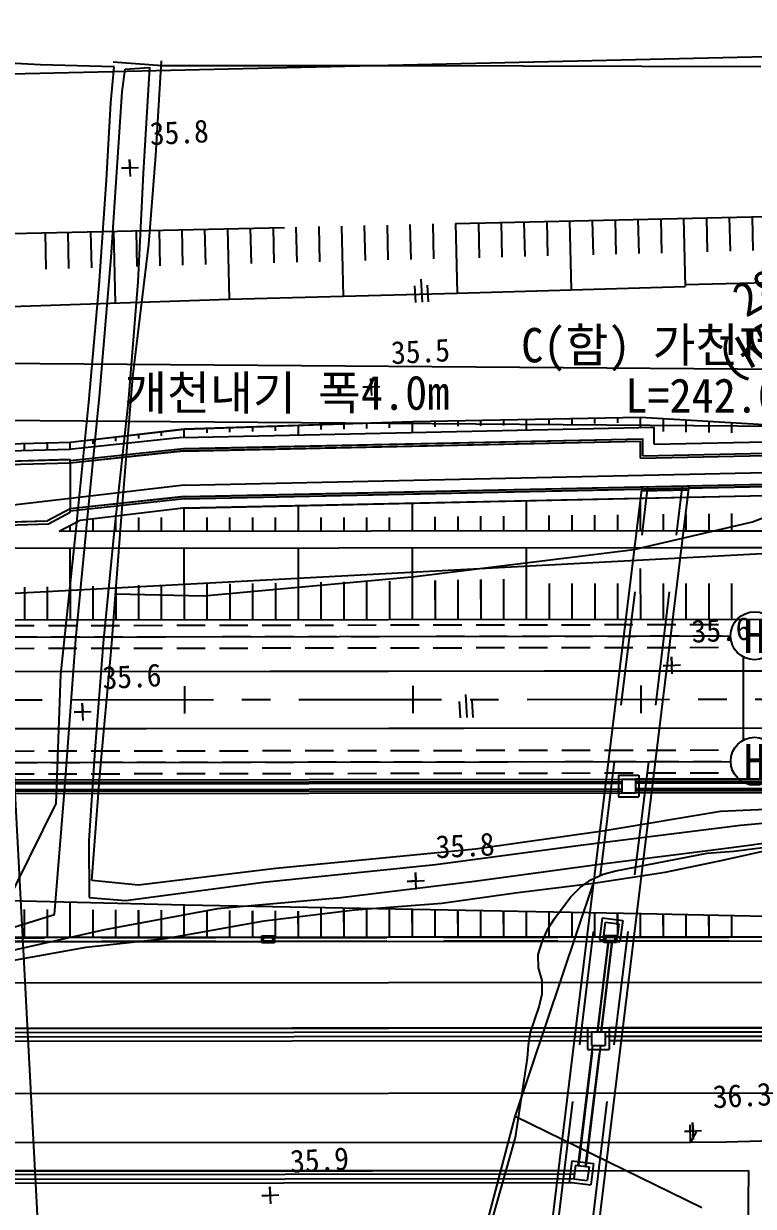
# Model space of a CAD drawing. Header units: millimetres. Extents: x 11366 to 12162, y 1103 to 1810.
# Drawn here: x 11845.1 to 11909, y 1443.1 to 1546.8 of the extents above; entities that cross this region are included whole.
import ezdxf
from ezdxf.enums import TextEntityAlignment as Align
from ezdxf.xclip import XClip

# ---------------------------------------------------------------- set-up
doc = ezdxf.new("R2010")
doc.units = ezdxf.units.MM
doc.header["$LTSCALE"] = 10
doc.header["$MEASUREMENT"] = 0
doc.header["$XCLIPFRAME"] = 2
for name, pattern in [('CENTER', [2, 1.25, -0.25, 0.25, -0.25]), ('DASHEDX2', [1.5, 1, -0.5]), ('HIDDEN', [0.375, 0.25, -0.125])]:
    doc.linetypes.add(name, pattern=pattern)
for name, color, linetype in [('TN-MANH', 4, 'Continuous'), ('TZ-BASE', 253, 'Continuous'), ('TZ-CABL', 4, 'Continuous')]:
    doc.layers.add(name, color=color, linetype=linetype)
doc.styles.add('GR', font='GulimChe.ttf')
doc.styles.get("Standard").update_dxf_attribs({"font": 'GulimChe.ttf'})
doc.linetypes.add('ZIGZAG', pattern='A,0.0001,-0.2,[131,ltypeshp.shx,S=0.2,R=0,X=-0.2,Y=0],-0.4,[131,ltypeshp.shx,S=0.2,R=180,X=0.2,Y=0],-0.2', length=0.8001)

# ---------------------------------------------------------------- blocks, each defined once
blk = doc.blocks.new('JD-DFXGDFH6CHF')
at = {"layer": 'TZ-BASE'}
for p, q in [((417.39, 137.22), (435.97, -212.64)), ((283.45, 52.05), (699.95, 61.53)), ((427.33, 56.06, 36.19), (413.56, 56.76, 36.19)), ((433.81, 55.87, 36.19), (427.33, 56.06, 36.19)), ((433.71, 56.31, 36.19), (438.01, 56.01, 36.19)), ((437.45, 48.1, 36.16), (437.94, 56.4, 36.16)), ((438.01, 56.01, 36.19), (459.22, 56, 36.19)), ((459.22, 56, 36.19), (490.5, 55.91, 36.19)), ((433.5, 52.73, 36.19), (433.81, 55.87, 36.19)), ((434.51, 53.69, 35.62), (434.75, 55.67, 35.62)), ((434.75, 55.67, 35.62), (436.9, 55.83, 35.62)), ((436.9, 55.83, 35.62), (436.33, 46.57, 35.62)), ((434.09, 47.51, 35.62), (434.51, 53.69, 35.62)), ((433.12, 45.97, 36.19), (433.5, 52.73, 36.19)), ((435.23, 46.28, 35.82), (435.15, 47.77, 35.82)), ((435.15, 47.77, 35.82), (435.19, 47.03, 35.82)), ((436.83, 40.32, 36.16), (437.45, 48.1, 36.16)), ((433.55, 39.18, 35.62), (434.09, 47.51, 35.62)), ((434.44, 46.99, 35.82), (435.94, 47.07, 35.82)), ((435.19, 47.03, 35.82), (434.44, 46.99, 35.82)), ((432.47, 36.72, 36.19), (433.12, 45.97, 36.19)), ((436.33, 46.57, 35.62), (435.88, 37.03, 35.62)), ((435.43, 28.72, 36.16), (436.83, 40.32, 36.16)), ((432.5, 26.99, 35.62), (433.55, 39.18, 35.62)), ((431.58, 26.45, 36.19), (432.47, 36.72, 36.19)), ((435.88, 37.03, 35.62), (435.03, 26.49, 35.62)), ((460.13, 36.68, 36.56), (460.21, 35.23, 36.56)), ((460.69, 37.27, 36.56), (460.79, 35.26, 36.56)), ((461.36, 35.27, 36.56), (461.28, 36.74, 36.56)), ((434.44, 16.42, 36.16), (435.43, 28.72, 36.16)), ((456.38, 27.08, 35.46), (456.3, 28.57, 35.46)), ((456.3, 28.57, 35.46), (456.34, 27.83, 35.46)), ((431.45, 16.32, 35.62), (432.5, 26.99, 35.62)), ((455.59, 27.79, 35.46), (457.09, 27.87, 35.46)), ((456.34, 27.83, 35.46), (455.59, 27.79, 35.46)), ((481.15, 22.79), (699.98, 27.53)), ((481.15, 22.8), (699.95, 27.53)), ((430.48, 15.36, 36.19), (431.58, 26.45, 36.19)), ((435.03, 26.49, 35.62), (433.82, 15.49, 35.62)), ((479.95, 25.13), (459.95, 24.75)), ((479.95, 25.13), (459.95, 24.75)), ((467.95, 24.45), (467.95, 24.9)), ((467.95, 24.46), (467.95, 24.9)), ((469.95, 24.07), (469.95, 24.94)), ((469.95, 24.08), (469.95, 24.94)), ((471.95, 24.54), (471.95, 24.98)), ((471.95, 24.54), (471.95, 24.97)), ((473.95, 24.58), (473.95, 25.02)), ((473.95, 24.58), (473.95, 25.01)), ((475.95, 24.62), (475.95, 25.05)), ((475.95, 24.62), (475.95, 25.05)), ((477.95, 24.66), (477.95, 25.09)), ((477.95, 24.66), (477.95, 25.09)), ((479.95, 24.27), (479.95, 25.13)), ((479.95, 24.27), (479.95, 25.13)), ((500.17, 23.95), (479.95, 25.13)), ((500.17, 23.95), (479.95, 25.13)), ((481.95, 23.91), (481.95, 25.01)), ((481.95, 23.91), (481.95, 25.01)), ((483.95, 23.88), (483.95, 24.9)), ((483.95, 23.87), (483.95, 24.89)), ((699.42, 24.27), (0.01, -12.87)), ((439.95, 24.11), (429.95, 22.95)), ((439.95, 24.1), (429.95, 22.94)), ((437.95, 23.52), (437.95, 23.87)), ((437.95, 23.52), (437.95, 23.87)), ((439.81, 23.4), (481.15, 24.3)), ((439.81, 23.4), (481.15, 24.29)), ((459.95, 24.75), (439.95, 24.1)), ((459.95, 24.75), (439.95, 24.11)), ((439.95, 23.41), (439.95, 24.11)), ((439.95, 23.4), (439.95, 24.1)), ((439.96, 19.21), (699.95, 24.83)), ((441.95, 23.81), (441.95, 24.17)), ((441.95, 23.81), (441.95, 24.17)), ((443.95, 23.86), (443.95, 24.23)), ((443.95, 23.86), (443.95, 24.23)), ((445.95, 23.92), (445.95, 24.3)), ((445.95, 23.92), (445.95, 24.3)), ((447.95, 23.97), (447.95, 24.36)), ((447.95, 23.97), (447.95, 24.36)), ((447.95, 23.97), (447.95, 24.36)), ((447.95, 23.97), (447.95, 24.36)), ((449.95, 23.54), (449.95, 24.43)), ((449.95, 23.54), (449.95, 24.43)), ((451.95, 24.08), (451.95, 24.49)), ((451.95, 24.08), (451.95, 24.49)), ((453.95, 24.13), (453.95, 24.56)), ((453.95, 24.13), (453.95, 24.55)), ((455.95, 24.18), (455.95, 24.62)), ((455.95, 24.19), (455.95, 24.62)), ((457.95, 24.24), (457.95, 24.69)), ((457.95, 24.24), (457.95, 24.68)), ((459.95, 23.84), (459.95, 24.75)), ((459.95, 23.84), (459.95, 24.75)), ((461.95, 24.33), (461.95, 24.79)), ((461.95, 24.34), (461.95, 24.79)), ((463.95, 24.38), (463.95, 24.83)), ((463.95, 24.37), (463.95, 24.82)), ((465.95, 24.41), (465.95, 24.86)), ((465.95, 24.42), (465.95, 24.86)), ((481.15, 22.8), (481.15, 24.3)), ((481.15, 22.79), (481.15, 24.29)), ((485.95, 23.84), (485.95, 24.78)), ((485.95, 23.84), (485.95, 24.78)), ((487.95, 23.8), (487.95, 24.66)), ((487.95, 23.8), (487.95, 24.66)), ((430.03, 22.95), (413.28, 22.47)), ((430.03, 22.95), (413.28, 22.47)), ((425.95, 22.23), (425.95, 22.83)), ((425.95, 22.23), (425.95, 22.83)), ((427.95, 22.36), (427.95, 22.89)), ((427.95, 22.36), (427.95, 22.89)), ((439.76, 23.4), (429.84, 22.34)), ((439.76, 23.4), (429.84, 22.34)), ((429.95, 22.35), (429.95, 22.95)), ((429.95, 22.35), (429.95, 22.94)), ((431.95, 22.82), (431.95, 23.18)), ((431.95, 22.83), (431.95, 23.18)), ((433.95, 23.06), (433.95, 23.41)), ((433.95, 23.06), (433.95, 23.41)), ((435.95, 23.29), (435.95, 23.64)), ((435.95, 23.29), (435.95, 23.64)), ((429.92, 22.35), (412.44, 21.84)), ((429.92, 22.34), (412.44, 21.84)), ((439.95, 19.2), (419.95, 16.86)), ((489.75, 16.01, 36.02), (497.84, 19.1, 36.02)), ((469.95, 15.19), (469.95, 17.85)), ((469.95, 15.19), (469.95, 17.85)), ((479.95, 15.2), (479.95, 18.07)), ((479.95, 15.2), (479.95, 18.07)), ((439.95, 15.17), (439.95, 17.2)), ((439.95, 15.16), (439.95, 17.19)), ((449.95, 15.17), (449.95, 17.42)), ((449.95, 15.17), (449.95, 17.42)), ((475.95, 15.2), (475.95, 16.59)), ((475.95, 15.2), (475.95, 16.59)), ((477.95, 15.2), (477.95, 16.61)), ((477.95, 15.2), (477.95, 16.61)), ((481.95, 15.2), (481.95, 16.66)), ((481.95, 15.2), (481.95, 16.66)), ((483.95, 15.2), (483.95, 16.68)), ((483.95, 15.21), (483.95, 16.68)), ((485.95, 15.2), (485.95, 16.7)), ((485.95, 15.21), (485.95, 16.7)), ((487.95, 15.21), (487.95, 16.73)), ((487.95, 15.21), (487.95, 16.72)), ((430.44, 5.72, 35.62), (431.45, 16.32, 35.62)), ((433.56, 4.99, 36.16), (434.44, 16.42, 36.16)), ((461.95, 15.18), (461.95, 16.43)), ((461.95, 15.19), (461.95, 16.43)), ((463.95, 15.19), (463.95, 16.46)), ((463.95, 15.18), (463.95, 16.45)), ((465.95, 15.19), (465.95, 16.48)), ((465.95, 15.19), (465.95, 16.48)), ((467.95, 15.19), (467.95, 16.5)), ((467.95, 15.19), (467.95, 16.5)), ((471.95, 15.19), (471.95, 16.55)), ((471.95, 15.19), (471.95, 16.54)), ((473.95, 15.19), (473.95, 16.57)), ((473.95, 15.2), (473.95, 16.57)), ((479.35, 13.58, 36.02), (489.75, 16.01, 36.02)), ((429.12, 2.6, 36.19), (430.48, 15.36, 36.19)), ((433.82, 15.49, 35.62), (432.83, 5.35, 35.62)), ((429.96, 7.4), (429.95, 13.7)), ((429.96, 7.39), (429.95, 13.69)), ((439.96, 7.41), (439.95, 13.71)), ((439.96, 7.4), (439.95, 13.7)), ((449.96, 7.41), (449.95, 13.71)), ((449.96, 7.41), (449.95, 13.71)), ((460.2, 11.2, 36.02), (479.35, 13.58, 36.02)), ((469.96, 7.43), (469.95, 13.73)), ((469.96, 7.43), (469.95, 13.73)), ((479.96, 7.44), (479.95, 11.9)), ((479.96, 7.44), (479.95, 11.89)), ((433.96, 7.4), (433.96, 10.39)), ((433.96, 7.4), (433.96, 10.39)), ((435.96, 7.4), (435.96, 10.43)), ((435.96, 7.4), (435.96, 10.42)), ((437.96, 7.4), (437.96, 10.46)), ((437.96, 7.4), (437.96, 10.46)), ((441.64, 9.52, 36.02), (460.2, 11.2, 36.02)), ((441.96, 7.41), (441.96, 10.53)), ((441.96, 7.4), (441.96, 10.52)), ((443.96, 7.41), (443.96, 10.56)), ((443.96, 7.41), (443.96, 10.56)), ((445.96, 7.41), (445.96, 10.59)), ((445.96, 7.41), (445.96, 10.59)), ((447.96, 7.41), (447.96, 10.63)), ((447.96, 7.41), (447.96, 10.63)), ((451.96, 7.42), (451.96, 10.7)), ((451.96, 7.41), (451.96, 10.69)), ((453.96, 7.42), (453.96, 10.73)), ((453.96, 7.42), (453.96, 10.73)), ((455.96, 7.42), (455.96, 10.76)), ((455.96, 7.42), (455.96, 10.76)), ((457.96, 7.42), (457.96, 10.8)), ((457.96, 7.42), (457.96, 10.79)), ((461.96, 7.42), (461.95, 10.86)), ((461.96, 7.43), (461.96, 10.86)), ((463.96, 7.42), (463.95, 10.89)), ((463.96, 7.43), (463.96, 10.9)), ((465.96, 7.43), (465.95, 10.93)), ((465.96, 7.43), (465.96, 10.93)), ((467.96, 7.43), (467.95, 10.96)), ((467.96, 7.43), (467.96, 10.96)), ((471.96, 7.43), (471.96, 10.58)), ((471.96, 7.43), (471.96, 10.58)), ((473.96, 7.44), (473.96, 10.59)), ((473.96, 7.43), (473.96, 10.58)), ((475.96, 7.44), (475.96, 10.59)), ((475.96, 7.44), (475.96, 10.59)), ((477.96, 7.44), (477.96, 10.59)), ((477.96, 7.44), (477.96, 10.59)), ((481.96, 7.44), (481.96, 10.59)), ((481.96, 7.44), (481.96, 10.59)), ((483.96, 7.45), (483.96, 10.6)), ((483.96, 7.44), (483.96, 10.59)), ((485.96, 7.45), (485.96, 10.6)), ((485.96, 7.44), (485.96, 10.59)), ((487.96, 7.45), (487.96, 10.6)), ((487.96, 7.45), (487.96, 10.6)), ((425.96, 7.39), (425.96, 10.26)), ((425.96, 7.39), (425.96, 10.25)), ((427.96, 7.39), (427.96, 10.29)), ((427.96, 7.39), (427.96, 10.29)), ((431.96, 7.4), (431.96, 10.36)), ((431.96, 7.4), (431.96, 10.36)), ((433.92, 9.67, 36.02), (441.64, 9.52, 36.02)), ((429.48, -7.28, 35.62), (430.44, 5.72, 35.62)), ((432.83, 5.35, 35.62), (432.09, -4.04, 35.62)), ((432.55, -6.23, 36.16), (433.56, 4.99, 36.16)), ((482.73, 2.66, 35.55), (482.65, 4.16, 35.55)), ((482.65, 4.16, 35.55), (482.69, 3.41, 35.55)), ((481.94, 3.37, 35.55), (483.44, 3.45, 35.55)), ((482.69, 3.41, 35.55), (481.94, 3.37, 35.55)), ((0, 2.49), (471.52, 2.92)), ((298.8, 2.77), (498.8, 2.94)), ((428.72, -8.7, 36.19), (429.12, 2.6, 36.19)), ((471.52, 2.92), (563.16, 3)), ((440, -0.8), (440, 1.6)), ((440, -0.81), (440, 1.59)), ((460, -0.78), (460, 1.62)), ((460, -0.79), (460, 1.61)), ((480, -0.76), (480, 1.64)), ((480, -0.77), (480, 1.63)), ((431.08, -1.41, 35.57), (431, 0.09, 35.57)), ((431, 0.09, 35.57), (431.04, -0.66, 35.57)), ((464.04, 0.26, 36.56), (464.12, -1.18, 36.56)), ((464.6, 0.86, 36.56), (464.71, -1.15, 36.56)), ((465.27, -1.15, 36.56), (465.19, 0.32, 36.56)), ((430.29, -0.7, 35.57), (431.79, -0.62, 35.57)), ((431.04, -0.66, 35.57), (430.29, -0.7, 35.57)), ((298.8, -2.23), (498.8, -2.06)), ((436.62, -2.11), (609.47, -1.96)), ((301.08, -2.24), (436.62, -2.11)), ((432.09, -4.04, 35.62), (431.57, -11.95, 35.62)), ((296.2, -6.94), (478.3, -6.77)), ((296.2, -6.93), (478.3, -6.77)), ((296.2, -7.09), (478.3, -6.92)), ((296.2, -7.08), (478.3, -6.92)), ((296.5, -6.74), (478.3, -6.57)), ((296.5, -6.73), (478.3, -6.57)), ((431.84, -15.43, 36.16), (432.55, -6.23, 36.16)), ((519.87, -6.52), (479.5, -6.57)), ((519.87, -6.52), (479.5, -6.57)), ((519.85, -6.72), (479.5, -6.77)), ((519.85, -6.72), (479.5, -6.77)), ((519.86, -6.87), (479.5, -6.92)), ((519.86, -6.87), (479.5, -6.92)), ((296.2, -7.59), (478.3, -7.42)), ((296.2, -7.74), (478.3, -7.57)), ((296.21, -7.58), (478.3, -7.42)), ((296.21, -7.73), (478.3, -7.57)), ((296.5, -7.94), (478.3, -7.77)), ((296.51, -7.93), (478.3, -7.77)), ((428.56, -18.43, 35.62), (429.48, -7.28, 35.62)), ((519.84, -7.37), (479.5, -7.42)), ((519.84, -7.37), (479.5, -7.42)), ((519.83, -7.52), (479.5, -7.57)), ((519.83, -7.52), (479.5, -7.57)), ((519.82, -7.72), (479.5, -7.77)), ((519.83, -7.72), (479.5, -7.77)), ((424.07, -18.11, 36.19), (428.72, -8.7, 36.19)), ((493.02, -9.14, 36.16), (486.95, -9.39, 36.16)), ((486.95, -9.39, 36.16), (476.82, -11.08, 36.16)), ((488.7, -10.58, 35.62), (494.49, -10.06, 35.62)), ((476.82, -11.08, 36.16), (465.47, -12.69, 36.16)), ((474.46, -12.37, 35.62), (488.7, -10.58, 35.62)), ((431.57, -11.95, 35.62), (431.61, -16.92, 35.62)), ((461.98, -14.03, 35.62), (474.46, -12.37, 35.62)), ((494.32, -11.74, 35.62), (487.91, -12.57, 35.62)), ((488.14, -12.87, 36), (492.78, -12.29, 36)), ((465.47, -12.69, 36.16), (447.96, -14.38, 36.16)), ((487.91, -12.57, 35.62), (476.34, -14.04, 35.62)), ((477.78, -14.6, 36), (485.79, -13.04, 36)), ((485.79, -13.04, 36), (488.14, -12.87, 36)), ((486.87, -13.72, 36.58), (492.6, -12.46, 36.58)), ((447.96, -14.38, 36.16), (435.93, -15.86, 36.16)), ((446.88, -15.6, 35.62), (461.98, -14.03, 35.62)), ((476.34, -14.04, 35.62), (465.39, -15.54, 35.62)), ((482.1, -14.71, 36.58), (486.87, -13.72, 36.58)), ((439.99, -17.61), (319.89, -14.7)), ((439.99, -17.61), (319.89, -14.7)), ((435.93, -15.86, 36.16), (431.84, -15.43, 36.16)), ((465.39, -15.54, 35.62), (453.68, -16.95, 35.62)), ((459.5, -15.52, 35.76), (461, -15.44, 35.76)), ((460.25, -15.48, 35.76), (459.5, -15.52, 35.76)), ((460.29, -16.23, 35.76), (460.21, -14.73, 35.76)), ((460.21, -14.73, 35.76), (460.25, -15.48, 35.76)), ((474.66, -16.07, 36), (475.59, -15.38, 36)), ((475.59, -15.38, 36), (476.66, -14.89, 36)), ((475.83, -15.68, 36.58), (482.1, -14.71, 36.58)), ((476.66, -14.89, 36), (477.78, -14.6, 36)), ((434.79, -17.19, 35.62), (446.88, -15.6, 35.62)), ((462.52, -17.43, 36.58), (468.95, -16.52, 36.58)), ((468.95, -16.52, 36.58), (475.83, -15.68, 36.58)), ((468.95, -36.12, 36.31), (475.83, -15.68, 36.31)), ((473.82, -16.9, 36), (474.66, -16.07, 36)), ((429.91, -17.37), (429.92, -20.42)), ((429.92, -17.36), (429.92, -20.41)), ((431.61, -16.92, 35.62), (434.79, -17.19, 35.62)), ((439.91, -17.61), (439.92, -20.41)), ((439.92, -17.61), (439.92, -20.4)), ((479.99, -18.37), (439.99, -17.61)), ((479.99, -18.37), (439.99, -17.61)), ((453.68, -16.95, 35.62), (442.87, -17.93, 35.62)), ((454.86, -18.02, 36.58), (462.52, -17.43, 36.58)), ((472.43, -18.74, 36), (473.82, -16.9, 36)), ((425.01, -19.54, 35.62), (428.56, -18.43, 35.62)), ((425.92, -17.98), (425.92, -20.42)), ((425.92, -17.98), (425.92, -20.42)), ((427.92, -17.99), (427.92, -20.42)), ((427.92, -17.99), (427.92, -20.41)), ((431.92, -18.01), (431.92, -20.41)), ((431.92, -18.02), (431.92, -20.41)), ((442.87, -17.93, 35.62), (432.96, -19.76, 35.62)), ((433.92, -18.02), (433.92, -20.41)), ((433.92, -18.03), (433.92, -20.41)), ((435.91, -18.04), (435.92, -20.41)), ((435.92, -18.04), (435.92, -20.41)), ((437.91, -18.05), (437.92, -20.41)), ((437.92, -18.05), (437.92, -20.41)), ((441.91, -18.07), (441.92, -20.4)), ((441.92, -18.07), (441.92, -20.4)), ((443.91, -18.08), (443.92, -20.4)), ((443.92, -18.08), (443.92, -20.4)), ((445.91, -18.1), (445.92, -20.4)), ((445.92, -18.09), (445.92, -20.4)), ((446.96, -18.98, 36.58), (454.86, -18.02, 36.58)), ((447.91, -18.11), (447.92, -20.4)), ((447.92, -18.11), (447.92, -20.4)), ((449.91, -18.12), (449.92, -20.4)), ((449.92, -18.12), (449.92, -20.39)), ((451.91, -17.84), (451.92, -20.4)), ((451.92, -17.84), (451.92, -20.39)), ((453.91, -17.88), (453.92, -20.39)), ((453.92, -17.87), (453.92, -20.39)), ((455.91, -17.91), (455.92, -20.39)), ((455.92, -17.91), (455.92, -20.39)), ((457.91, -17.95), (457.92, -20.39)), ((457.92, -17.95), (457.92, -20.39)), ((459.91, -17.99), (459.92, -20.39)), ((459.92, -17.99), (459.92, -20.39)), ((461.91, -18.03), (461.92, -20.39)), ((461.92, -18.03), (461.92, -20.38)), ((463.91, -18.07), (463.92, -20.38)), ((463.92, -18.06), (463.92, -20.38)), ((465.91, -18.11), (465.92, -20.38)), ((465.92, -18.1), (465.92, -20.38)), ((467.91, -18.14), (467.92, -20.38)), ((467.92, -18.14), (467.92, -20.38)), ((469.91, -18.18), (469.92, -20.38)), ((469.92, -18.18), (469.92, -20.38)), ((471.91, -18.22), (471.92, -20.38)), ((471.92, -18.22), (471.92, -20.37)), ((473.91, -18.26), (473.92, -20.38)), ((473.92, -18.26), (473.92, -20.37)), ((475.91, -18.3), (475.92, -20.37)), ((475.92, -18.29), (475.92, -20.37)), ((477.91, -18.33), (477.92, -20.37)), ((477.92, -18.33), (477.92, -20.37)), ((479.91, -18.37), (479.92, -20.37)), ((479.92, -18.37), (479.92, -20.37)), ((568.92, -20.29), (479.99, -18.37)), ((568.92, -20.29), (479.99, -18.37)), ((481.91, -18.42), (481.92, -20.37)), ((481.92, -18.41), (481.92, -20.37)), ((483.91, -18.46), (483.92, -20.37)), ((483.92, -18.46), (483.92, -20.36)), ((485.91, -18.5), (485.92, -20.36)), ((485.92, -18.5), (485.92, -20.36)), ((487.91, -18.54), (487.92, -20.36)), ((487.92, -18.54), (487.92, -20.36)), ((438.29, -20.53, 36.58), (446.96, -18.98, 36.58)), ((471.8, -19.74, 36), (472.43, -18.74, 36)), ((0.02, -20.81), (700.02, -20.17)), ((2.03, -20.81), (699.95, -20.16)), ((417.69, -20.45), (446.89, -20.42)), ((432.96, -19.76, 35.62), (424.12, -21.75, 35.62)), ((431.34, -21.3, 36.58), (438.29, -20.53, 36.58)), ((447.69, -20.42), (476.89, -20.39)), ((471.32, -20.81, 36), (471.8, -19.74, 36)), ((477.11, -20.72), (476.14, -28.72)), ((477.47, -20.72), (476.5, -28.72)), ((477.69, -20.39), (506.89, -20.36)), ((477.69, -20.75), (506.89, -20.72)), ((417.7, -20.81), (446.89, -20.78)), ((423.7, -22.67, 36.58), (431.34, -21.3, 36.58)), ((447.69, -20.78), (476.89, -20.75)), ((470.98, -21.93, 36), (471.32, -20.81, 36)), ((471, -23.09, 36), (470.98, -21.93, 36)), ((471.32, -24.21, 36), (471, -23.09, 36)), ((0.15, -24.81), (700.02, -24.17)), ((2.03, -24.81), (699.95, -24.16)), ((471.33, -25.38, 36), (471.32, -24.21, 36)), ((471.07, -26.51, 36), (471.33, -25.38, 36)), ((470.29, -28.73, 36), (471.07, -26.51, 36)), ((2.03, -28.81), (700.03, -28.17)), ((2.04, -28.81), (699.95, -28.16)), ((470.11, -29.87, 36), (470.29, -28.73, 36)), ((470.05, -31.02, 36), (470.11, -29.87, 36)), ((468.99, -37.98, 36), (470.05, -31.02, 36)), ((96.1, -34.42), (700.03, -33.87)), ((458.64, -75.41, 36.31), (468.95, -36.12, 36.31)), ((485.32, -44.13, 36.92), (468.95, -36.12, 36.92)), ((484.32, -38.37), (484.3, -36.87)), ((484.59, -38.15, 36.26), (484.51, -36.65, 36.26)), ((484.51, -36.65, 36.26), (484.55, -37.4, 36.26)), ((464.23, -54.81, 36), (468.99, -37.98, 36)), ((483.8, -37.44, 36.26), (485.3, -37.36, 36.26)), ((484.55, -37.4, 36.26), (483.8, -37.44, 36.26)), ((484.81, -37.49), (484.32, -38.37)), ((0.03, -38.81), (484.32, -38.37)), ((0.04, -41.31), (489.4, -40.86)), ((489.4, -40.86), (489.34, -48.48)), ((447.53, -43.8, 35.94), (447.45, -42.3, 35.94)), ((447.45, -42.3, 35.94), (447.49, -43.05, 35.94)), ((446.74, -43.09, 35.94), (448.24, -43.01, 35.94)), ((447.49, -43.05, 35.94), (446.74, -43.09, 35.94))]:
    blk.add_line(p, q, dxfattribs=at)
at = {"layer": 'TZ-BASE', "linetype": 'DASHEDX2', "ltscale": 3}
for p, q in [((283.77, 38.06), (699.95, 47.52)), ((483.85, 36.81), (523.84, 37.72)), ((463.86, 36.05), (483.86, 36.61)), ((423.88, 34.84), (443.87, 35.5)), ((443.87, 35.5), (463.86, 36.05))]:
    blk.add_line(p, q, dxfattribs=at)
at = {"layer": 'TZ-BASE', "linetype": 'DASHEDX2'}
for p, q in [((479.72, 42.51), (479.79, 39.51)), ((481.72, 42.56), (481.79, 39.56)), ((483.72, 42.61), (483.86, 36.61)), ((483.72, 42.61), (483.86, 36.61)), ((485.72, 42.65), (485.79, 39.66)), ((487.72, 42.7), (487.79, 39.72)), ((489.72, 42.74), (489.79, 39.77)), ((435.73, 41.51), (435.8, 38.37)), ((437.73, 41.56), (437.8, 38.43)), ((439.73, 41.61), (439.8, 38.49)), ((441.73, 41.65), (441.8, 38.54)), ((443.73, 41.7), (443.87, 35.5)), ((443.73, 41.7), (443.87, 35.5)), ((445.73, 41.74), (445.8, 38.65)), ((447.73, 41.79), (447.8, 38.7)), ((449.73, 41.83), (449.8, 38.75)), ((451.73, 41.88), (451.8, 38.8)), ((453.73, 41.92), (453.87, 35.78)), ((455.73, 41.97), (455.8, 38.9)), ((457.73, 42.01), (457.8, 38.95)), ((459.73, 42.06), (459.8, 39)), ((461.73, 42.11), (461.8, 39.05)), ((463.73, 42.15), (463.86, 36.05)), ((463.73, 42.15), (463.86, 36.05)), ((465.73, 42.2), (465.79, 39.15)), ((467.73, 42.24), (467.79, 39.2)), ((469.72, 42.29), (469.79, 39.25)), ((471.72, 42.33), (471.79, 39.3)), ((473.72, 42.38), (473.86, 36.33)), ((475.72, 42.42), (475.79, 39.4)), ((477.72, 42.47), (477.79, 39.46)), ((427.74, 41.33), (427.81, 38.15)), ((429.73, 41.38), (429.81, 38.21)), ((431.73, 41.42), (431.81, 38.26)), ((433.73, 41.47), (433.88, 35.17)), ((461.77, -135.03), (480.6, 19.08)), ((464.74, -135.4), (483.63, 19.15)), ((417.69, -20.48), (446.89, -20.45)), ((447.69, -20.45), (476.89, -20.42)), ((447.69, -20.75), (476.89, -20.72)), ((477.14, -20.72), (476.17, -28.72)), ((477.44, -20.72), (476.47, -28.72)), ((477.69, -20.42), (506.89, -20.39)), ((477.69, -20.72), (506.89, -20.69)), ((417.7, -20.78), (446.89, -20.75)), ((474.54, -40.44), (475.82, -29.92)), ((475.13, -40.52), (476.43, -29.92))]:
    blk.add_line(p, q, dxfattribs=at)
at = {"layer": 'TZ-BASE', "linetype": 'ByBlock'}
for p, q in [((412.27, 30), (526.89, 29.12)), ((412.27, 25), (526.89, 24.12))]:
    blk.add_line(p, q, dxfattribs=at)
at = {"layer": 'TZ-BASE', "linetype": 'Continuous'}
for p, q in [((479.95, 21.57), (699.98, 26.33)), ((479.95, 21.57), (699.95, 26.33)), ((480.15, 21.77), (699.98, 26.53)), ((480.15, 21.78), (699.95, 26.53)), ((439.89, 22.41), (480.15, 23.28)), ((439.89, 22.4), (480.15, 23.27)), ((439.89, 22.2), (479.95, 23.07)), ((439.89, 22.21), (479.95, 23.07)), ((439.95, 18.2), (699.98, 23.83)), ((439.95, 18.21), (699.95, 23.83)), ((439.96, 18), (699.98, 23.63)), ((439.96, 18.01), (699.95, 23.63)), ((440, 17.2), (699.98, 22.83)), ((440, 17.21), (699.95, 22.83)), ((479.95, 21.57), (479.95, 23.07)), ((479.95, 21.57), (479.95, 23.07)), ((480.15, 21.78), (480.15, 23.28)), ((480.15, 21.77), (480.15, 23.27)), ((439.87, 22.4), (429.95, 21.34)), ((439.87, 22.4), (429.95, 21.35)), ((439.89, 22.21), (429.95, 21.15)), ((439.89, 22.2), (429.95, 21.14)), ((429.95, 21.45), (344.34, 18.99)), ((429.95, 21.44), (344.34, 18.99)), ((429.95, 21.15), (412.47, 20.64)), ((429.95, 21.14), (412.47, 20.64)), ((429.95, 21.15), (429.95, 21.45)), ((429.95, 21.14), (429.95, 21.44)), ((429.95, 21.15), (429.95, 17.14)), ((429.95, 21.14), (429.95, 17.14)), ((480.05, 19.07), (461.22, -134.96)), ((484.19, 19.16), (465.29, -135.47)), ((480, 18.72), (484.14, 18.81)), ((439.95, 18.21), (429.95, 17.14)), ((439.95, 18.2), (429.95, 17.14)), ((439.96, 18.01), (429.95, 16.94)), ((439.96, 18), (429.95, 16.94)), ((459.95, 15.18), (459.95, 17.64)), ((459.95, 15.18), (459.95, 17.63)), ((429.95, 17.14), (427.95, 16.08)), ((429.95, 17.14), (427.95, 16.09)), ((429.95, 16.8), (428.03, 15.79)), ((429.95, 16.8), (428.03, 15.79)), ((429.95, 16.8), (429.95, 17.14)), ((429.95, 16.8), (429.95, 17.14)), ((440.09, 17.21), (430.81, 16.12)), ((440.09, 17.21), (430.81, 16.12)), ((428.03, 15.79), (319.92, 12.69)), ((428.03, 15.79), (319.92, 12.69)), ((412.58, 15.65), (427.95, 16.09)), ((412.58, 15.64), (427.95, 16.08)), ((430.81, 16.12), (428.97, 15.15)), ((430.81, 16.12), (428.97, 15.16)), ((429.95, 15.15), (429.95, 15.67)), ((429.95, 15.16), (429.95, 15.67)), ((431.95, 15.16), (431.95, 16.26)), ((431.95, 15.16), (431.95, 16.25)), ((433.95, 15.16), (433.95, 16.37)), ((433.95, 15.16), (433.95, 16.36)), ((435.95, 15.16), (435.95, 16.37)), ((435.95, 15.16), (435.95, 16.37)), ((437.95, 15.16), (437.95, 16.37)), ((437.95, 15.16), (437.95, 16.37)), ((441.95, 15.16), (441.95, 16.37)), ((441.95, 15.17), (441.95, 16.37)), ((443.95, 15.17), (443.95, 16.38)), ((443.95, 15.17), (443.95, 16.37)), ((445.95, 15.17), (445.95, 16.38)), ((445.95, 15.17), (445.95, 16.37)), ((447.95, 15.17), (447.95, 16.38)), ((447.95, 15.17), (447.95, 16.38)), ((451.95, 15.17), (451.95, 16.38)), ((451.95, 15.18), (451.95, 16.38)), ((453.95, 15.18), (453.95, 16.38)), ((453.95, 15.18), (453.95, 16.38)), ((455.95, 15.18), (455.95, 16.39)), ((455.95, 15.18), (455.95, 16.38)), ((457.95, 15.18), (457.95, 16.39)), ((457.95, 15.18), (457.95, 16.39)), ((483.7, 15.21), (428.97, 15.16)), ((483.7, 15.2), (428.97, 15.15)), ((483.7, 15.2), (699.99, 15.4)), ((483.7, 15.21), (699.95, 15.4)), ((412.62, 13.68), (483.53, 13.75)), ((412.62, 13.68), (483.52, 13.74)), ((459.96, 7.42), (459.95, 13.72)), ((459.96, 7.42), (459.95, 13.72)), ((483.52, 13.74), (699.99, 13.94)), ((483.53, 13.75), (699.95, 13.94)), ((299.96, 7.28), (699.99, 7.64)), ((299.97, 7.28), (699.95, 7.64)), ((478, -6.22), (479.8, -6.22)), ((479.8, -6.22), (479.8, -8.12)), ((478, -6.23), (479.8, -6.22)), ((478, -6.22), (478, -8.12)), ((478, -6.23), (478, -8.13)), ((478.3, -6.58), (479.5, -6.57)), ((478.3, -6.57), (479.5, -6.57)), ((478.3, -6.57), (478.3, -7.77)), ((478.3, -6.58), (478.3, -7.78)), ((479.5, -6.57), (479.5, -7.77)), ((479.5, -6.57), (479.5, -7.77)), ((479.8, -6.22), (479.8, -8.12)), ((478, -8.13), (479.8, -8.12)), ((478, -8.12), (479.8, -8.12)), ((478.3, -7.78), (479.5, -7.77)), ((478.3, -7.77), (479.5, -7.77)), ((476.59, -18.72), (476.35, -20.61)), ((476.59, -18.72), (478.38, -18.94)), ((476.84, -19.1), (476.7, -20.3)), ((476.84, -19.1), (478.03, -19.25)), ((478.03, -19.25), (477.89, -20.44)), ((478.38, -18.94), (478.14, -20.83)), ((446.74, -20.3), (447.84, -20.3)), ((446.75, -20.9), (446.74, -20.3)), ((446.89, -20.45), (447.69, -20.45)), ((446.9, -20.75), (446.89, -20.45)), ((447.69, -20.45), (447.7, -20.75)), ((447.84, -20.3), (447.85, -20.9)), ((476.35, -20.61), (478.14, -20.83)), ((476.7, -20.3), (477.89, -20.44)), ((476.74, -20.27), (477.84, -20.27)), ((476.74, -20.87), (476.74, -20.27)), ((476.89, -20.42), (477.69, -20.42)), ((476.89, -20.72), (476.89, -20.42)), ((477.69, -20.72), (476.89, -20.72)), ((477.69, -20.42), (477.69, -20.72)), ((477.84, -20.27), (477.84, -20.87)), ((447.85, -20.9), (446.75, -20.9)), ((447.7, -20.75), (446.9, -20.75)), ((477.84, -20.87), (476.74, -20.87)), ((326.66, -28.86), (475.65, -28.72)), ((475.29, -28.37), (327.01, -28.51)), ((475.29, -28.37), (475.3, -30.27)), ((475.29, -28.37), (477.19, -28.37)), ((475.65, -28.72), (475.65, -29.92)), ((475.65, -28.72), (476.85, -28.72)), ((476.85, -28.72), (679.4, -28.54)), ((476.85, -28.72), (476.85, -29.92)), ((679.4, -28.94), (476.85, -29.12)), ((679.05, -28.19), (477.19, -28.37)), ((477.19, -28.37), (477.2, -30.27)), ((475.65, -29.12), (326.66, -29.26)), ((327.01, -29.61), (475.3, -29.47)), ((474.49, -40.44), (475.77, -29.92)), ((475.18, -40.52), (476.48, -29.92)), ((475.65, -29.92), (476.85, -29.92)), ((477.2, -29.47), (679.05, -29.29)), ((475.3, -30.27), (477.2, -30.27)), ((473.93, -40.01), (473.7, -41.9)), ((473.93, -40.01), (475.82, -40.25)), ((474.24, -40.4), (474.09, -41.6)), ((474.24, -40.4), (475.43, -40.55)), ((475.82, -40.25), (475.59, -42.13)), ((325.18, -41.31), (474.14, -41.17)), ((325.57, -40.96), (473.83, -40.83)), ((475.43, -40.55), (475.28, -41.74)), ((325.13, -41.71), (474.09, -41.58)), ((325.44, -42.06), (473.9, -41.93)), ((473.7, -41.9), (475.59, -42.13)), ((474.09, -41.6), (475.28, -41.74))]:
    blk.add_line(p, q, dxfattribs=at)
at = {"layer": 'TZ-BASE', "linetype": 'CENTER'}
blk.add_line((0, 0.01), (700, 0.64), dxfattribs=at)
at = {"layer": 'TZ-BASE'}
blk.add_arc((484.14, 161.63), 200, 270.0526, 277.2054, dxfattribs=at)
for s, p in [('35.8', (436.97, 49.01, 36.02)), ('35.5', (458.12, 29.81, 36.02)), ('35.6', (484.47, 5.39, 36.02)), ('35.6', (432.82, 1.32, 36.02)), ('35.8', (462.03, -13.5, 36.02)), ('36.3', (486.33, -35.41, 36.04)), ('35.9', (449.27, -41.07, 36.04))]:
    blk.add_text(s, height=2, rotation=3.0398, dxfattribs=at).set_placement(p)
for s, p in [('C(함) 가천제2 3.0X1 ', (488.65, 31.31)), ('C(함) 가천제2 3.0X1 ', (488.65, 31.3)), ('개천내기 폭4.0m', (448.93, 27.34)), ('개천내기 폭4.0m', (448.93, 27.34)), ('L=242.00m', (487.33, 27.05)), ('L=242.00m', (487.33, 27.04))]:
    blk.add_text(s, height=3, rotation=0.0518, dxfattribs=at).set_placement(p, align=Align.MIDDLE)
blk = doc.blocks.new('JD-F45F5')
at = {"layer": 'TZ-BASE', "style": 'GR'}
for s, p in [('281K590', (419.12, 108.66)), ('(KPR293K435)', (417.69, 103.19))]:
    blk.add_text(s, height=3, rotation=29.2387, dxfattribs=at).set_placement(p)

msp = doc.modelspace()

# ---------------------------------------------------------------- linework, layer by layer
at = {"layer": 'TN-MANH'}
for centre in [(11909.13, 1493.1), (11909.14, 1482.1)]:
    msp.add_circle(centre, 2.1, dxfattribs=at)
at = {"layer": 'TZ-CABL', "linetype": 'HIDDEN'}
for points in [[(11820.97, 1493.96), (11907.28, 1494.09)], [(11821.23, 1492.96), (11907.03, 1493.09)], [(11820.97, 1491.96), (11907.28, 1492.09)], [(11820.98, 1482.96), (11907.29, 1483.09)], [(11821.24, 1481.96), (11907.04, 1482.09)], [(11820.98, 1480.96), (11907.29, 1481.09)]]:
    msp.add_lwpolyline(points, dxfattribs=at)
at = {"layer": 'TZ-CABL', "linetype": 'ZIGZAG', "ltscale": 0.5}
for points in [[(11821.23, 1492.96), (11907.03, 1493.09)], [(11821.24, 1481.96), (11907.04, 1482.09)]]:
    msp.add_lwpolyline(points, dxfattribs=at)
at = {"layer": 'TZ-CABL'}
msp.add_lwpolyline([(11908.13, 1491.25), (11908.13, 1483.94)], dxfattribs=at)

# ---------------------------------------------------------------- block references
at = {"layer": 'TZ-BASE'}
ref = msp.add_blockref('JD-DFXGDFH6CHF', (11419.19, 1487.09), dxfattribs=at)
XClip(ref).set_block_clipping_path([(69.9338669773, 75.0555249423), (70.0659624774, -74.8004272748), (700.0683191703, -74.3568896312), (699.933692272, 75.5313861654)])
msp.add_blockref('JD-F45F5', (11489.26, 1412.29), dxfattribs=at)

# ---------------------------------------------------------------- texts
at = {"layer": 'TN-MANH', "linetype": 'ByBlock'}
for p in [(11909.13, 1493.1), (11909.14, 1482.1)]:
    msp.add_text('H', height=3, rotation=360, dxfattribs=at).set_placement(p, align=Align.MIDDLE)

doc.saveas('drawing.dxf')
